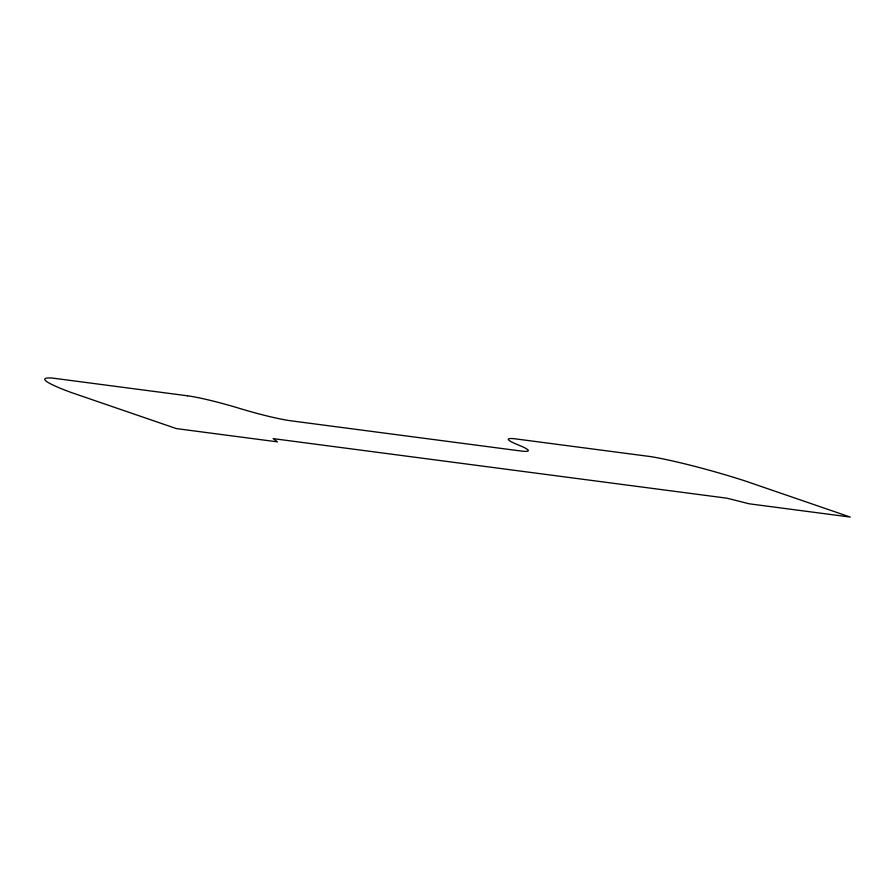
<?xml version="1.0" encoding="UTF-8"?>
<svg xmlns="http://www.w3.org/2000/svg" width="895" height="895" viewBox="0 0 895 895"><rect width="100%" height="100%" fill="white"/><g stroke="black" fill="none" stroke-linecap="round" stroke-linejoin="round"><path stroke-width="1.34" d="M187.558 395.814L52.313 378.059A83.515 7.574 15.7 0 0 71.298 392.513L176.36 428.593L277.45 441.861L273.176 438.628L726.975 498.202L749.171 503.795L850.25 517.064L745.188 480.973A83.515 7.574 15.7 0 0 651.392 456.707L516.158 438.953A49.08 4.453 15.7 0 0 518.306 444.949A49.08 4.453 15.7 0 1 520.454 450.946L290.998 420.818A49.08 4.453 15.7 0 1 239.278 408.321A49.08 4.453 15.7 0 0 187.558 395.814"/></g></svg>
